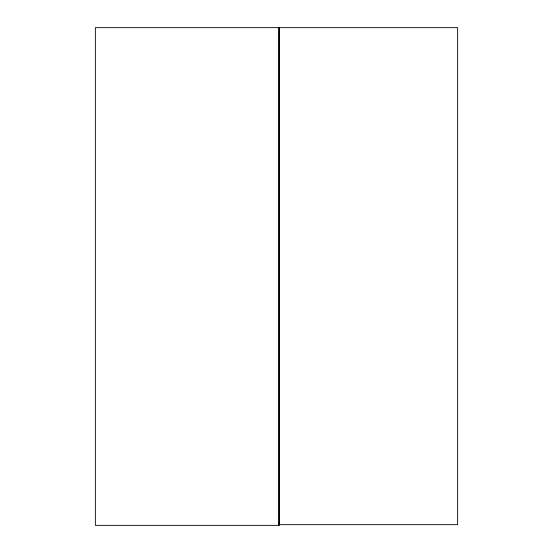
<?xml version="1.0" encoding="UTF-8"?>
<svg xmlns="http://www.w3.org/2000/svg" width="553" height="553" viewBox="0 0 553 553"><rect width="100%" height="100%" fill="white"/><g stroke="black" fill="none" stroke-linecap="round" stroke-linejoin="round"><path stroke-width="0.83" d="M279.486 27.65L279.486 524.666M279.244 27.65L279.244 525.35L95.365 525.35L95.365 27.65L457.635 27.65L457.635 524.666L279.21 524.666L279.21 27.65M278.892 27.65L278.892 525.35"/></g></svg>
